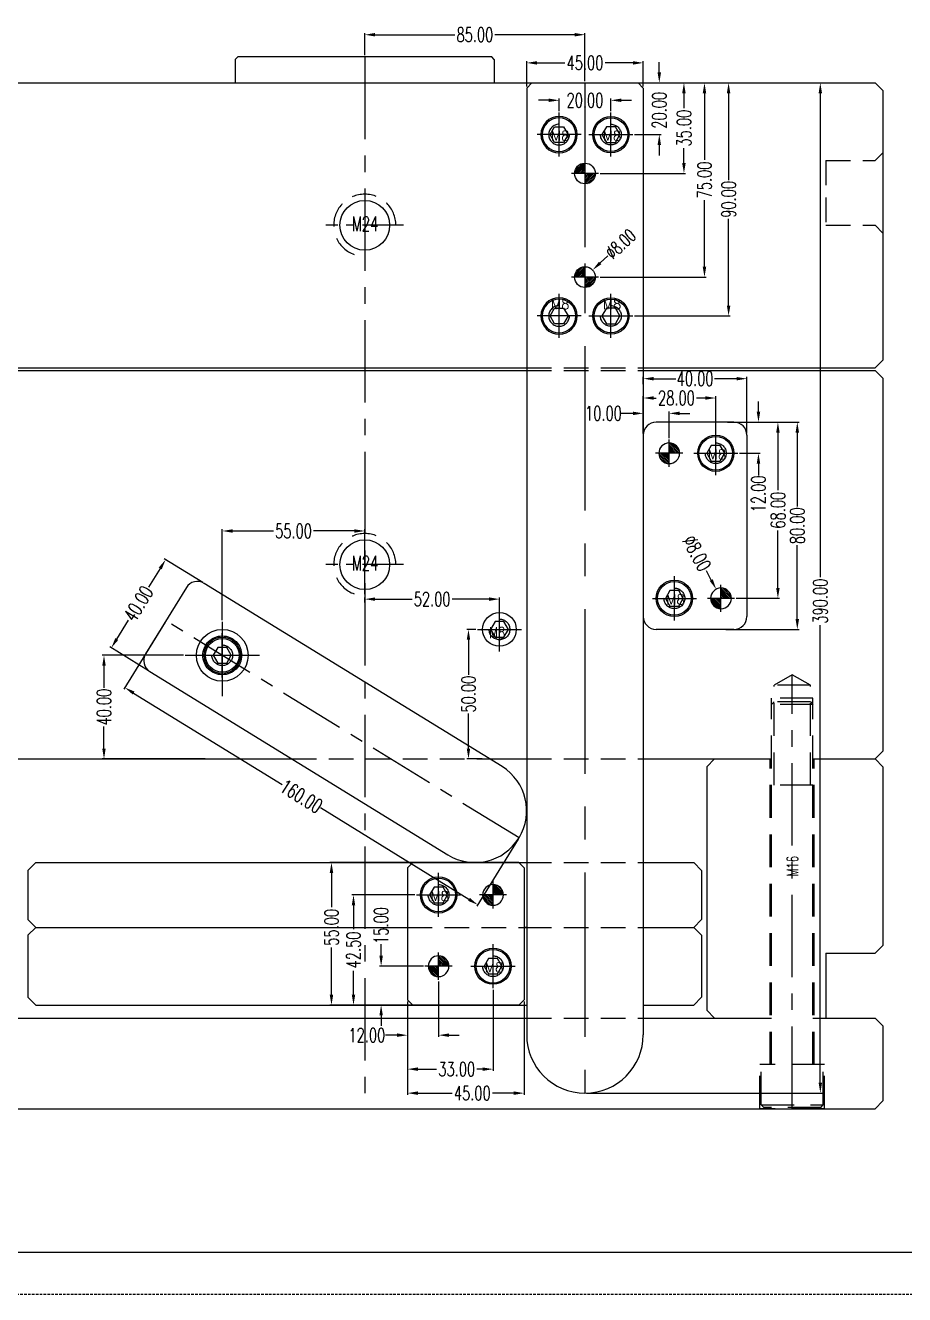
# Model space of a CAD drawing. Header units: inches. Extents: x 179987 to 181505, y -56815 to -55741.
# Drawn here: x 180219.3 to 180558.7, y -56815.3 to -56325.3 of the extents above; entities that cross this region are included whole.
import ezdxf

# ---------------------------------------------------------------- set-up
doc = ezdxf.new("R2010")
doc.units = ezdxf.units.IN
doc.header["$LTSCALE"] = 2
doc.header["$MEASUREMENT"] = 0
doc.header["$PDMODE"] = 3
doc.header["$PDSIZE"] = 0.3125
for name, pattern in [('ACAD_ISO08W100', [36, 24, -3, 6, -3]), ('CENTER', [50.8, 31.75, -6.35, 6.35, -6.35]), ('CENTER1', [0.6, 0.3, -0.1, 0.1, -0.1]), ('DASHED', [0.75, 0.5, -0.25]), ('HIDDEN', [9.525, 6.35, -3.175]), ('HIDDEN2', [4.7625, 3.175, -1.5875])]:
    doc.linetypes.add(name, pattern=pattern)
doc.layers.get('0').update_dxf_attribs({"linetype": 'CONTINUOUS'})
doc.layers.get('Defpoints').update_dxf_attribs({"linetype": 'CONTINUOUS'})
for name, color, linetype in [('A', 7, 'CONTINUOUS'), ('CL', 1, 'ACAD_ISO08W100'), ('PIN', 4, 'CONTINUOUS'), ('SCREW', 52, 'HIDDEN'), ('SLIDE', 6, 'CONTINUOUS'), ('text', 7, 'CONTINUOUS'), ('文字', 1, 'CONTINUOUS')]:
    doc.layers.add(name, color=color, linetype=linetype)
doc.layers.add('dim', color=3, linetype='CONTINUOUS', lineweight=15)
doc.layers.add('WR', color=122, linetype='HIDDEN', lineweight=18)
doc.styles.add('ROMANC', font='romanc', dxfattribs={"width": 0.6, "height": 1})
doc.styles.add('roment', font='txt.shx', dxfattribs={"width": 0.67, "bigfont": 'chineset.shx'})
doc.styles.get("Standard").update_dxf_attribs({"font": 'txt.shx', "width": 0.67})
doc.styles.add('txt', font='txt.shx', dxfattribs={"width": 0.75, "height": 3.2})
doc.dimstyles.new('2.00', dxfattribs={"dimtxt": 5.5, "dimasz": 4, "dimexe": 0.666, "dimexo": 0.626, "dimgap": 1, "dimtad": 0, "dimzin": 0, "dimdsep": 46, "dimtxsty": 'Standard', "dimcen": 0.09, "dimclrd": 3, "dimclre": 3, "dimclrt": 7, "dimazin": 0, "dimtfac": 1, "dimtofl": 0, "dimtmove": 0, "dimatfit": 0, "dimfxl": 0, "dimtolj": 1, "dimtzin": 0, "dimarcsym": 0})
doc.dimstyles.new('ISO-25', dxfattribs={"dimtxt": 5, "dimasz": 4, "dimexe": 1.25, "dimexo": 0.625, "dimtad": 0, "dimzin": 1, "dimdsep": 46, "dimtxsty": 'roment', "dimcen": 0, "dimclrd": 256, "dimclre": 256, "dimclrt": 7, "dimazin": 0, "dimtfac": 1, "dimtofl": 0, "dimtmove": 0, "dimatfit": 3, "dimfxl": 0, "dimarcsym": 0})

# ---------------------------------------------------------------- blocks, each defined once
blk = doc.blocks.new('20160815.145938')
at = {"linetype": 'CENTER', "ltscale": 0.25}
blk.add_line((15, 0), (-15, 0), dxfattribs=at)
at = {"linetype": 'Continuous'}
blk.add_circle((0, 0), 9.6, dxfattribs=at)
at = {"color": 8, "linetype": 'HIDDEN', "ltscale": 0.75}
blk.add_arc((0, 0), 12, 0, 270, dxfattribs=at)
at = {"color": 8, "linetype": 'HIDDEN', "ltscale": 0.75, "insert": (-5.05, -2.21), "char_height": 5.6, "width": 35.5834, "attachment_point": 7}
blk.add_mtext('M24', dxfattribs=at)
blk = doc.blocks.new('20100227.151117')
at = {"layer": 'SCREW', "linetype": 'CENTER1', "ltscale": 35}
for p, q in [((0, -8.5), (0, 8.5)), ((-8.5, 0), (8.5, 0))]:
    blk.add_line(p, q, dxfattribs=at)
at = {"layer": 'SCREW', "linetype": 'HIDDEN2'}
blk.add_lwpolyline([(-1.73, 3), (-3.46, 0), (-1.73, -3), (1.73, -3), (3.46, 0), (1.73, 3)], close=True, dxfattribs=at)
at = {"layer": 'SCREW', "linetype": 'Continuous'}
for radius in [7, 6.5]:
    blk.add_circle((0, 0), radius, dxfattribs=at)
at = {"layer": 'SCREW'}
blk.add_circle((0, 0), 4, dxfattribs=at)
blk = doc.blocks.new('FGA')
at = {"layer": 'PIN', "linetype": 'CENTER'}
for p, q in [((19368.28, -4827.56), (19368.28, -4817.12)), ((19363.06, -4822.34), (19373.5, -4822.34))]:
    blk.add_line(p, q, dxfattribs=at)
at = {"layer": 'PIN'}
for p, q in [((19364.31, -4822.37), (19368.28, -4818.4)), ((19364.38, -4821.64), (19367.58, -4818.43)), ((19364.68, -4820.67), (19366.62, -4818.74)), ((19365, -4822.34), (19368.28, -4819.06)), ((19365.67, -4822.34), (19368.28, -4819.72)), ((19366.33, -4822.34), (19368.28, -4820.39)), ((19366.99, -4822.34), (19368.28, -4821.05)), ((19367.65, -4822.34), (19368.28, -4821.71)), ((19368.28, -4823.7), (19369.64, -4822.34)), ((19368.28, -4822.38), (19368.32, -4822.34)), ((19368.28, -4823.04), (19368.98, -4822.34)), ((19368.28, -4824.36), (19370.31, -4822.34)), ((19368.28, -4825.69), (19371.63, -4822.34)), ((19368.28, -4825.03), (19370.97, -4822.34)), ((19368.33, -4826.31), (19372.25, -4822.38)), ((19369.07, -4826.23), (19372.17, -4823.13)), ((19370.08, -4825.88), (19371.82, -4824.14))]:
    blk.add_line(p, q, dxfattribs=at)
blk.add_circle((19368.28, -4822.34), 3.97, dxfattribs=at)
blk = doc.blocks.new('*D40335')
at = {"layer": 'Defpoints', "color": 0}
for p in [(180425.29, -56354.26), (180425.29, -56359.01), (180445.29, -56359.01)]:
    blk.add_point(p, dxfattribs=at)
at = {"layer": 'dim', "color": 3, "linetype": 'Continuous', "lineweight": -2, "ltscale": 0.3}
for p, q in [((180425.29, -56358.39), (180425.29, -56353.59)), ((180445.29, -56358.39), (180445.29, -56353.59)), ((180421.29, -56354.26), (180417.29, -56354.26)), ((180449.29, -56354.26), (180453.29, -56354.26))]:
    blk.add_line(p, q, dxfattribs=at)
at = {"layer": 'dim', "color": 3, "linetype": 'ByBlock'}
for points in [[(180421.29, -56354.92), (180421.29, -56353.59), (180425.29, -56354.26)], [(180449.29, -56353.59), (180449.29, -56354.92), (180445.29, -56354.26)]]:
    blk.add_solid(points, dxfattribs=at)
at = {"layer": 'dim', "color": 7, "linetype": 'ByBlock', "insert": (180435.29, -56354.26), "char_height": 5.5, "attachment_point": 5}
blk.add_mtext('\\A1;20.00', dxfattribs=at)
blk = doc.blocks.new('*D40336')
at = {"layer": 'Defpoints', "color": 0}
for p in [(180485.79, -56469.18), (180457.79, -56483.51), (180485.79, -56488.01)]:
    blk.add_point(p, dxfattribs=at)
at = {"layer": 'dim', "color": 3, "linetype": 'Continuous', "lineweight": -2, "ltscale": 0.3}
for p, q in [((180457.79, -56482.89), (180457.79, -56468.51)), ((180461.79, -56469.18), (180462.83, -56469.18)), ((180481.79, -56469.18), (180478.34, -56469.18)), ((180485.79, -56487.38), (180485.79, -56468.51))]:
    blk.add_line(p, q, dxfattribs=at)
at = {"layer": 'dim', "color": 3, "linetype": 'ByBlock'}
for points in [[(180461.79, -56468.51), (180461.79, -56469.84), (180457.79, -56469.18)], [(180481.79, -56469.84), (180481.79, -56468.51), (180485.79, -56469.18)]]:
    blk.add_solid(points, dxfattribs=at)
at = {"layer": 'dim', "color": 7, "linetype": 'ByBlock', "insert": (180470.59, -56469.18), "char_height": 5.5, "attachment_point": 5}
blk.add_mtext('\\A1;28.00', dxfattribs=at)
blk = doc.blocks.new('*D40337')
at = {"layer": 'Defpoints', "color": 0}
for p in [(180467.79, -56475.11), (180457.79, -56483.51), (180467.79, -56485.25)]:
    blk.add_point(p, dxfattribs=at)
at = {"layer": 'dim', "color": 3, "linetype": 'Continuous', "lineweight": -2, "ltscale": 0.3}
for p, q in [((180453.79, -56475.11), (180449.26, -56475.11)), ((180457.79, -56482.89), (180457.79, -56474.45)), ((180467.79, -56484.63), (180467.79, -56474.45)), ((180471.79, -56475.11), (180475.79, -56475.11))]:
    blk.add_line(p, q, dxfattribs=at)
at = {"layer": 'dim', "color": 3, "linetype": 'ByBlock'}
for points in [[(180453.79, -56475.78), (180453.79, -56474.45), (180457.79, -56475.11)], [(180471.79, -56474.45), (180471.79, -56475.78), (180467.79, -56475.11)]]:
    blk.add_solid(points, dxfattribs=at)
at = {"layer": 'dim', "color": 7, "linetype": 'ByBlock', "insert": (180442.42, -56475.11), "char_height": 5.5, "attachment_point": 5}
blk.add_mtext('\\A1;10.00', dxfattribs=at)
blk = doc.blocks.new('*D40338')
at = {"layer": 'Defpoints', "color": 0}
for p in [(180489.72, -56478.51), (180502.25, -56478.51), (180494.29, -56490.51)]:
    blk.add_point(p, dxfattribs=at)
at = {"layer": 'dim', "color": 3, "linetype": 'Continuous', "lineweight": -2, "ltscale": 0.3}
for p, q in [((180502.25, -56474.51), (180502.25, -56470.51)), ((180490.34, -56478.51), (180502.92, -56478.51)), ((180494.92, -56490.51), (180502.92, -56490.51)), ((180502.25, -56494.51), (180502.25, -56499.07))]:
    blk.add_line(p, q, dxfattribs=at)
at = {"layer": 'dim', "color": 3, "linetype": 'ByBlock'}
for points in [[(180501.58, -56474.51), (180502.92, -56474.51), (180502.25, -56478.51)], [(180502.92, -56494.51), (180501.58, -56494.51), (180502.25, -56490.51)]]:
    blk.add_solid(points, dxfattribs=at)
at = {"layer": 'dim', "color": 7, "linetype": 'ByBlock', "insert": (180502.25, -56506.21), "char_height": 5.5, "attachment_point": 5, "rotation": 90}
blk.add_mtext('\\A1;12.00', dxfattribs=at)
blk = doc.blocks.new('*D40339')
at = {"layer": 'Defpoints', "color": 0}
for p in [(180497.79, -56461.72), (180457.79, -56464.5), (180497.79, -56483.51)]:
    blk.add_point(p, dxfattribs=at)
at = {"layer": 'dim', "color": 3, "linetype": 'Continuous', "lineweight": -2, "ltscale": 0.3}
for p, q in [((180457.79, -56463.87), (180457.79, -56461.06)), ((180461.79, -56461.72), (180470.34, -56461.72)), ((180493.79, -56461.72), (180485.24, -56461.72)), ((180497.79, -56482.89), (180497.79, -56461.06))]:
    blk.add_line(p, q, dxfattribs=at)
at = {"layer": 'dim', "color": 3, "linetype": 'ByBlock'}
for points in [[(180461.79, -56461.06), (180461.79, -56462.39), (180457.79, -56461.72)], [(180493.79, -56462.39), (180493.79, -56461.06), (180497.79, -56461.72)]]:
    blk.add_solid(points, dxfattribs=at)
at = {"layer": 'dim', "color": 7, "linetype": 'ByBlock', "insert": (180477.79, -56461.72), "char_height": 5.5, "attachment_point": 5}
blk.add_mtext('\\A1;40.00', dxfattribs=at)
blk = doc.blocks.new('*D40340')
at = {"layer": 'Defpoints', "color": 0}
for p in [(180412.79, -56339.81), (180412.79, -56349.51), (180457.79, -56349.51)]:
    blk.add_point(p, dxfattribs=at)
at = {"layer": 'dim', "color": 3, "linetype": 'Continuous', "lineweight": -2, "ltscale": 0.3}
for p, q in [((180412.79, -56348.89), (180412.79, -56339.15)), ((180457.79, -56348.89), (180457.79, -56339.15)), ((180416.79, -56339.81), (180427.53, -56339.81)), ((180453.79, -56339.81), (180443.05, -56339.81))]:
    blk.add_line(p, q, dxfattribs=at)
at = {"layer": 'dim', "color": 3, "linetype": 'ByBlock'}
for points in [[(180416.79, -56339.15), (180416.79, -56340.48), (180412.79, -56339.81)], [(180453.79, -56340.48), (180453.79, -56339.15), (180457.79, -56339.81)]]:
    blk.add_solid(points, dxfattribs=at)
at = {"layer": 'dim', "color": 7, "linetype": 'ByBlock', "insert": (180435.29, -56339.81), "char_height": 5.5, "attachment_point": 5}
blk.add_mtext('\\A1;45.00', dxfattribs=at)
blk = doc.blocks.new('*D40341')
at = {"layer": 'Defpoints', "color": 0}
for p in [(180378.79, -56693.77), (180366.79, -56701.51), (180378.79, -56715.14)]:
    blk.add_point(p, dxfattribs=at)
at = {"layer": 'dim', "color": 3, "linetype": 'Continuous', "lineweight": -2, "ltscale": 0.3}
for p, q in [((180378.79, -56694.4), (180378.79, -56715.8)), ((180366.79, -56702.14), (180366.79, -56715.8)), ((180362.79, -56715.14), (180358.23, -56715.14)), ((180382.79, -56715.14), (180386.79, -56715.14))]:
    blk.add_line(p, q, dxfattribs=at)
at = {"layer": 'dim', "color": 3, "linetype": 'ByBlock'}
for points in [[(180362.79, -56715.8), (180362.79, -56714.47), (180366.79, -56715.14)], [(180382.79, -56714.47), (180382.79, -56715.8), (180378.79, -56715.14)]]:
    blk.add_solid(points, dxfattribs=at)
at = {"layer": 'dim', "color": 7, "linetype": 'ByBlock', "insert": (180351.09, -56715.14), "char_height": 5.5, "attachment_point": 5}
blk.add_mtext('\\A1;12.00', dxfattribs=at)
blk = doc.blocks.new('*D40342')
at = {"layer": 'Defpoints', "color": 0}
for p in [(180366.79, -56701.51), (180399.79, -56697.01), (180399.79, -56728.25)]:
    blk.add_point(p, dxfattribs=at)
at = {"layer": 'dim', "color": 3, "linetype": 'Continuous', "lineweight": -2, "ltscale": 0.3}
for p, q in [((180399.79, -56697.64), (180399.79, -56728.92)), ((180366.79, -56702.14), (180366.79, -56728.92)), ((180370.79, -56728.25), (180378.03, -56728.25)), ((180395.79, -56728.25), (180393.55, -56728.25))]:
    blk.add_line(p, q, dxfattribs=at)
at = {"layer": 'dim', "color": 3, "linetype": 'ByBlock'}
for points in [[(180370.79, -56727.59), (180370.79, -56728.92), (180366.79, -56728.25)], [(180395.79, -56728.92), (180395.79, -56727.59), (180399.79, -56728.25)]]:
    blk.add_solid(points, dxfattribs=at)
at = {"layer": 'dim', "color": 7, "linetype": 'ByBlock', "insert": (180385.79, -56728.25), "char_height": 5.5, "attachment_point": 5}
blk.add_mtext('\\A1;33.00', dxfattribs=at)
blk = doc.blocks.new('*D40343')
at = {"layer": 'Defpoints', "color": 0}
for p in [(180366.79, -56701.51), (180411.79, -56701.51), (180411.79, -56737.51)]:
    blk.add_point(p, dxfattribs=at)
at = {"layer": 'dim', "color": 3, "linetype": 'Continuous', "lineweight": -2, "ltscale": 0.3}
for p, q in [((180366.79, -56702.14), (180366.79, -56738.18)), ((180411.79, -56702.14), (180411.79, -56738.18)), ((180370.79, -56737.51), (180384.03, -56737.51)), ((180407.79, -56737.51), (180399.55, -56737.51))]:
    blk.add_line(p, q, dxfattribs=at)
at = {"layer": 'dim', "color": 3, "linetype": 'ByBlock'}
for points in [[(180370.79, -56736.85), (180370.79, -56738.18), (180366.79, -56737.51)], [(180407.79, -56738.18), (180407.79, -56736.85), (180411.79, -56737.51)]]:
    blk.add_solid(points, dxfattribs=at)
at = {"layer": 'dim', "color": 7, "linetype": 'ByBlock', "insert": (180391.79, -56737.51), "char_height": 5.5, "attachment_point": 5}
blk.add_mtext('\\A1;45.00', dxfattribs=at)
blk = doc.blocks.new('*D40344')
at = {"layer": 'Defpoints', "color": 0}
for p in [(180356.6, -56688.51), (180373.53, -56688.51), (180358.77, -56703.51)]:
    blk.add_point(p, dxfattribs=at)
at = {"layer": 'dim', "color": 3, "linetype": 'Continuous', "lineweight": -2, "ltscale": 0.3}
for p, q in [((180356.6, -56684.51), (180356.6, -56679.95)), ((180372.9, -56688.51), (180355.94, -56688.51)), ((180358.14, -56703.51), (180355.94, -56703.51)), ((180356.6, -56707.51), (180356.6, -56711.51))]:
    blk.add_line(p, q, dxfattribs=at)
at = {"layer": 'dim', "color": 3, "linetype": 'ByBlock'}
for points in [[(180355.94, -56684.51), (180357.27, -56684.51), (180356.6, -56688.51)], [(180357.27, -56707.51), (180355.94, -56707.51), (180356.6, -56703.51)]]:
    blk.add_solid(points, dxfattribs=at)
at = {"layer": 'dim', "color": 7, "linetype": 'ByBlock', "insert": (180356.6, -56672.81), "char_height": 5.5, "attachment_point": 5, "rotation": 90}
blk.add_mtext('\\A1;15.00', dxfattribs=at)
blk = doc.blocks.new('*D40345')
at = {"layer": 'Defpoints', "color": 0}
for p in [(180454.6, -56347.51), (180526.13, -56347.51), (180435.29, -56737.51)]:
    blk.add_point(p, dxfattribs=at)
at = {"layer": 'dim', "color": 3, "linetype": 'Continuous', "lineweight": -2, "ltscale": 0.3}
for p, q in [((180455.22, -56347.51), (180526.8, -56347.51)), ((180526.13, -56351.51), (180526.13, -56538.33)), ((180526.13, -56733.51), (180526.13, -56556.91)), ((180435.92, -56737.51), (180526.8, -56737.51))]:
    blk.add_line(p, q, dxfattribs=at)
at = {"layer": 'dim', "color": 3, "linetype": 'ByBlock'}
for points in [[(180526.8, -56351.51), (180525.47, -56351.51), (180526.13, -56347.51)], [(180525.47, -56733.51), (180526.8, -56733.51), (180526.13, -56737.51)]]:
    blk.add_solid(points, dxfattribs=at)
at = {"layer": 'dim', "color": 7, "linetype": 'ByBlock', "insert": (180526.13, -56547.62), "char_height": 5.5, "attachment_point": 5, "rotation": 90}
blk.add_mtext('\\A1;390.00', dxfattribs=at)
blk = doc.blocks.new('*D40346')
at = {"layer": 'Defpoints', "color": 0}
for p in [(180337.44, -56648.51), (180369.46, -56648.51), (180365.97, -56703.51)]:
    blk.add_point(p, dxfattribs=at)
at = {"layer": 'dim', "color": 3, "linetype": 'Continuous', "lineweight": -2, "ltscale": 0.3}
for p, q in [((180368.84, -56648.51), (180336.77, -56648.51)), ((180337.44, -56652.51), (180337.44, -56665.76)), ((180337.44, -56699.51), (180337.44, -56681.27)), ((180365.35, -56703.51), (180336.77, -56703.51))]:
    blk.add_line(p, q, dxfattribs=at)
at = {"layer": 'dim', "color": 3, "linetype": 'ByBlock'}
for points in [[(180338.1, -56652.51), (180336.77, -56652.51), (180337.44, -56648.51)], [(180336.77, -56699.51), (180338.1, -56699.51), (180337.44, -56703.51)]]:
    blk.add_solid(points, dxfattribs=at)
at = {"layer": 'dim', "color": 7, "linetype": 'ByBlock', "insert": (180337.44, -56673.51), "char_height": 5.5, "attachment_point": 5, "rotation": 90}
blk.add_mtext('\\A1;55.00', dxfattribs=at)
blk = doc.blocks.new('*D40347')
at = {"layer": 'Defpoints', "color": 0}
for p in [(180438.22, -56419.79), (180432.36, -56425.24)]:
    blk.add_point(p, dxfattribs=at)
at = {"layer": 'dim', "lineweight": -2}
blk.add_line((180441.15, -56417.06), (180444.08, -56414.34), dxfattribs=at)
at = {"layer": 'dim', "linetype": 'ByBlock'}
blk.add_solid([(180440.69, -56416.58), (180441.6, -56417.55), (180438.22, -56419.79)], dxfattribs=at)
at = {"layer": 'dim', "color": 7, "linetype": 'ByBlock', "insert": (180449.03, -56409.73), "char_height": 5, "attachment_point": 5, "rotation": 42.9291, "style": 'roment'}
blk.add_mtext('%%c8.00', dxfattribs=at)
blk = doc.blocks.new('*D40348')
at = {"layer": 'Defpoints', "color": 0}
for p in [(180485.91, -56542.98), (180489.67, -56550.04)]:
    blk.add_point(p, dxfattribs=at)
at = {"layer": 'dim', "color": 3, "linetype": 'Continuous', "lineweight": -2, "ltscale": 0.3}
for p, q in [((180484.03, -56539.45), (180482.15, -56535.92)), ((180487.7, -56546.51), (180487.88, -56546.51)), ((180487.79, -56546.6), (180487.79, -56546.42))]:
    blk.add_line(p, q, dxfattribs=at)
at = {"layer": 'dim', "color": 3, "linetype": 'ByBlock'}
blk.add_solid([(180483.44, -56539.77), (180484.62, -56539.14), (180485.91, -56542.98)], dxfattribs=at)
at = {"layer": 'dim', "color": 7, "linetype": 'ByBlock', "insert": (180478.5, -56529.08), "char_height": 5.5, "attachment_point": 5, "rotation": 298.0455}
blk.add_mtext('\\A1;%%c8.00', dxfattribs=at)
blk = doc.blocks.new('*D40349')
at = {"layer": 'Defpoints', "color": 0}
for p in [(180350.29, -56328.95), (180350.29, -56337.51), (180435.29, -56347.51)]:
    blk.add_point(p, dxfattribs=at)
at = {"layer": 'dim', "color": 3, "linetype": 'Continuous', "lineweight": -2, "ltscale": 0.3}
for p, q in [((180350.29, -56336.89), (180350.29, -56328.28)), ((180354.29, -56328.95), (180385.03, -56328.95)), ((180431.29, -56328.95), (180400.55, -56328.95)), ((180435.29, -56346.89), (180435.29, -56328.28))]:
    blk.add_line(p, q, dxfattribs=at)
at = {"layer": 'dim', "color": 3, "linetype": 'ByBlock'}
for points in [[(180354.29, -56328.28), (180354.29, -56329.62), (180350.29, -56328.95)], [(180431.29, -56329.62), (180431.29, -56328.28), (180435.29, -56328.95)]]:
    blk.add_solid(points, dxfattribs=at)
at = {"layer": 'dim', "color": 7, "linetype": 'ByBlock', "insert": (180392.79, -56328.95), "char_height": 5.5, "attachment_point": 5}
blk.add_mtext('\\A1;85.00', dxfattribs=at)
blk = doc.blocks.new('*D40350')
at = {"layer": 'Defpoints', "color": 0}
for p in [(180345.93, -56661.01), (180370.29, -56661.01), (180368.79, -56703.51)]:
    blk.add_point(p, dxfattribs=at)
at = {"layer": 'dim', "color": 3, "linetype": 'Continuous', "lineweight": -2, "ltscale": 0.3}
for p, q in [((180369.66, -56661.01), (180345.27, -56661.01)), ((180345.93, -56665.01), (180345.93, -56674.2)), ((180345.93, -56699.51), (180345.93, -56690.33)), ((180368.16, -56703.51), (180345.27, -56703.51))]:
    blk.add_line(p, q, dxfattribs=at)
at = {"layer": 'dim', "color": 3, "linetype": 'ByBlock'}
for points in [[(180346.6, -56665.01), (180345.27, -56665.01), (180345.93, -56661.01)], [(180345.27, -56699.51), (180346.6, -56699.51), (180345.93, -56703.51)]]:
    blk.add_solid(points, dxfattribs=at)
at = {"layer": 'dim', "color": 7, "linetype": 'ByBlock', "insert": (180345.93, -56682.26), "char_height": 5.5, "attachment_point": 5, "rotation": 90}
blk.add_mtext('\\A1;42.50', dxfattribs=at)
blk = doc.blocks.new('*D40351')
at = {"layer": 'Defpoints', "color": 0}
for p in [(180492.79, -56478.51), (180493.05, -56546.51), (180509.76, -56546.51)]:
    blk.add_point(p, dxfattribs=at)
at = {"layer": 'dim', "color": 3, "linetype": 'Continuous', "lineweight": -2, "ltscale": 0.3}
for p, q in [((180493.42, -56478.51), (180510.42, -56478.51)), ((180509.76, -56482.51), (180509.76, -56504.76)), ((180509.76, -56542.51), (180509.76, -56520.27)), ((180493.68, -56546.51), (180510.42, -56546.51))]:
    blk.add_line(p, q, dxfattribs=at)
at = {"layer": 'dim', "color": 3, "linetype": 'ByBlock'}
for points in [[(180510.42, -56482.51), (180509.09, -56482.51), (180509.76, -56478.51)], [(180509.09, -56542.51), (180510.42, -56542.51), (180509.76, -56546.51)]]:
    blk.add_solid(points, dxfattribs=at)
at = {"layer": 'dim', "color": 7, "linetype": 'ByBlock', "insert": (180509.76, -56512.51), "char_height": 5.5, "attachment_point": 5, "rotation": 90}
blk.add_mtext('\\A1;68.00', dxfattribs=at)
blk = doc.blocks.new('*D40352')
at = {"layer": 'Defpoints', "color": 0}
for p in [(180492.79, -56478.51), (180488.98, -56558.51), (180517.24, -56558.51)]:
    blk.add_point(p, dxfattribs=at)
at = {"layer": 'dim', "color": 3, "linetype": 'Continuous', "lineweight": -2, "ltscale": 0.3}
for p, q in [((180493.42, -56478.51), (180517.91, -56478.51)), ((180517.24, -56482.51), (180517.24, -56511.06)), ((180517.24, -56554.51), (180517.24, -56525.96)), ((180489.6, -56558.51), (180517.91, -56558.51))]:
    blk.add_line(p, q, dxfattribs=at)
at = {"layer": 'dim', "color": 3, "linetype": 'ByBlock'}
for points in [[(180517.91, -56482.51), (180516.57, -56482.51), (180517.24, -56478.51)], [(180516.57, -56554.51), (180517.91, -56554.51), (180517.24, -56558.51)]]:
    blk.add_solid(points, dxfattribs=at)
at = {"layer": 'dim', "color": 7, "linetype": 'ByBlock', "insert": (180517.24, -56518.51), "char_height": 5.5, "attachment_point": 5, "rotation": 90}
blk.add_mtext('\\A1;80.00', dxfattribs=at)
blk = doc.blocks.new('*D40353')
at = {"layer": 'Defpoints', "color": 0}
for p in [(180462.18, -56347.51), (180463.98, -56347.51), (180453.79, -56367.51)]:
    blk.add_point(p, dxfattribs=at)
at = {"layer": 'dim', "color": 3, "linetype": 'Continuous', "lineweight": -2, "ltscale": 0.3}
for p, q in [((180463.98, -56343.51), (180463.98, -56339.51)), ((180462.81, -56347.51), (180464.64, -56347.51)), ((180454.42, -56367.51), (180464.64, -56367.51)), ((180463.98, -56371.51), (180463.98, -56375.51))]:
    blk.add_line(p, q, dxfattribs=at)
at = {"layer": 'dim', "color": 3, "linetype": 'ByBlock'}
for points in [[(180463.31, -56343.51), (180464.64, -56343.51), (180463.98, -56347.51)], [(180464.64, -56371.51), (180463.31, -56371.51), (180463.98, -56367.51)]]:
    blk.add_solid(points, dxfattribs=at)
at = {"layer": 'dim', "color": 7, "linetype": 'ByBlock', "insert": (180463.98, -56358.12), "char_height": 5.5, "attachment_point": 5, "rotation": 90}
blk.add_mtext('\\A1;20.00', dxfattribs=at)
blk = doc.blocks.new('*D40354')
at = {"layer": 'Defpoints', "color": 0}
for p in [(180464.64, -56347.51), (180473.49, -56347.51), (180440.55, -56382.51)]:
    blk.add_point(p, dxfattribs=at)
at = {"layer": 'dim', "color": 3, "linetype": 'Continuous', "lineweight": -2, "ltscale": 0.3}
for p, q in [((180465.27, -56347.51), (180474.15, -56347.51)), ((180473.49, -56351.51), (180473.49, -56357.26)), ((180473.49, -56378.51), (180473.49, -56372.77)), ((180441.18, -56382.51), (180474.15, -56382.51))]:
    blk.add_line(p, q, dxfattribs=at)
at = {"layer": 'dim', "color": 3, "linetype": 'ByBlock'}
for points in [[(180474.15, -56351.51), (180472.82, -56351.51), (180473.49, -56347.51)], [(180472.82, -56378.51), (180474.15, -56378.51), (180473.49, -56382.51)]]:
    blk.add_solid(points, dxfattribs=at)
at = {"layer": 'dim', "color": 7, "linetype": 'ByBlock', "insert": (180473.49, -56365.01), "char_height": 5.5, "attachment_point": 5, "rotation": 90}
blk.add_mtext('\\A1;35.00', dxfattribs=at)
blk = doc.blocks.new('*D40355')
at = {"layer": 'Defpoints', "color": 0}
for p in [(180474.15, -56347.51), (180481.41, -56347.51), (180440.55, -56422.51)]:
    blk.add_point(p, dxfattribs=at)
at = {"layer": 'dim', "color": 3, "linetype": 'Continuous', "lineweight": -2, "ltscale": 0.3}
for p, q in [((180474.78, -56347.51), (180482.07, -56347.51)), ((180481.41, -56351.51), (180481.41, -56377.26)), ((180481.41, -56418.51), (180481.41, -56392.77)), ((180441.18, -56422.51), (180482.07, -56422.51))]:
    blk.add_line(p, q, dxfattribs=at)
at = {"layer": 'dim', "color": 3, "linetype": 'ByBlock'}
for points in [[(180482.08, -56351.51), (180480.74, -56351.51), (180481.41, -56347.51)], [(180480.74, -56418.51), (180482.08, -56418.51), (180481.41, -56422.51)]]:
    blk.add_solid(points, dxfattribs=at)
at = {"layer": 'dim', "color": 7, "linetype": 'ByBlock', "insert": (180481.41, -56385.01), "char_height": 5.5, "attachment_point": 5, "rotation": 90}
blk.add_mtext('\\A1;75.00', dxfattribs=at)
blk = doc.blocks.new('*D40356')
at = {"layer": 'Defpoints', "color": 0}
for p in [(180469.71, -56347.51), (180453.79, -56437.51), (180490.72, -56437.51)]:
    blk.add_point(p, dxfattribs=at)
at = {"layer": 'dim', "color": 3, "linetype": 'Continuous', "lineweight": -2, "ltscale": 0.3}
for p, q in [((180470.34, -56347.51), (180491.39, -56347.51)), ((180490.72, -56351.51), (180490.72, -56385.06)), ((180490.72, -56433.51), (180490.72, -56399.96)), ((180454.42, -56437.51), (180491.39, -56437.51))]:
    blk.add_line(p, q, dxfattribs=at)
at = {"layer": 'dim', "color": 3, "linetype": 'ByBlock'}
for points in [[(180491.39, -56351.51), (180490.05, -56351.51), (180490.72, -56347.51)], [(180490.05, -56433.51), (180491.39, -56433.51), (180490.72, -56437.51)]]:
    blk.add_solid(points, dxfattribs=at)
at = {"layer": 'dim', "color": 7, "linetype": 'ByBlock', "insert": (180490.72, -56392.51), "char_height": 5.5, "attachment_point": 5, "rotation": 90}
blk.add_mtext('\\A1;90.00', dxfattribs=at)
blk = doc.blocks.new('20100227.151919')
at = {"layer": 'SCREW', "linetype": 'CENTER1', "ltscale": 35}
for p, q in [((0, -8.5), (0, 8.5)), ((-8.5, 0), (8.5, 0))]:
    blk.add_line(p, q, dxfattribs=at)
at = {"layer": 'SCREW', "linetype": 'HIDDEN2'}
blk.add_lwpolyline([(-1.73, 3), (-3.46, 0), (-1.73, -3), (1.73, -3), (3.46, 0), (1.73, 3)], close=True, dxfattribs=at)
at = {"layer": 'SCREW', "linetype": 'Continuous'}
blk.add_circle((0, 0), 6.5, dxfattribs=at)
at = {"layer": 'SCREW'}
blk.add_circle((0, 0), 4, dxfattribs=at)
blk = doc.blocks.new('*D40357')
at = {"layer": 'Defpoints', "color": 0}
for p in [(180390.32, -56558.51), (180393.79, -56558.51), (180396.19, -56608.51)]:
    blk.add_point(p, dxfattribs=at)
at = {"layer": 'dim', "color": 3, "linetype": 'ByBlock', "lineweight": -2}
for p, q in [((180393.16, -56558.51), (180389.65, -56558.51)), ((180390.32, -56562.51), (180390.32, -56576.06)), ((180390.32, -56604.51), (180390.32, -56590.96)), ((180395.56, -56608.51), (180389.65, -56608.51))]:
    blk.add_line(p, q, dxfattribs=at)
at = {"layer": 'dim', "color": 3, "linetype": 'ByBlock'}
for points in [[(180390.98, -56562.51), (180389.65, -56562.51), (180390.32, -56558.51)], [(180389.65, -56604.51), (180390.98, -56604.51), (180390.32, -56608.51)]]:
    blk.add_solid(points, dxfattribs=at)
at = {"layer": 'dim', "color": 7, "linetype": 'ByBlock', "insert": (180390.32, -56583.51), "char_height": 5.5, "attachment_point": 5, "rotation": 90}
blk.add_mtext('\\A1;50.00', dxfattribs=at)
blk = doc.blocks.new('*D40358')
at = {"layer": 'Defpoints', "color": 0}
for p in [(180350.29, -56546.83), (180350.29, -56548.71), (180402.29, -56555.77)]:
    blk.add_point(p, dxfattribs=at)
at = {"layer": 'dim', "color": 3, "linetype": 'ByBlock', "lineweight": -2}
for p, q in [((180350.29, -56548.08), (180350.29, -56546.16)), ((180354.29, -56546.83), (180368.53, -56546.83)), ((180398.29, -56546.83), (180384.05, -56546.83)), ((180402.29, -56555.14), (180402.29, -56546.16))]:
    blk.add_line(p, q, dxfattribs=at)
at = {"layer": 'dim', "color": 3, "linetype": 'ByBlock'}
for points in [[(180354.29, -56546.16), (180354.29, -56547.49), (180350.29, -56546.83)], [(180398.29, -56547.49), (180398.29, -56546.16), (180402.29, -56546.83)]]:
    blk.add_solid(points, dxfattribs=at)
at = {"layer": 'dim', "color": 7, "linetype": 'ByBlock', "insert": (180376.29, -56546.83), "char_height": 5.5, "attachment_point": 5}
blk.add_mtext('\\A1;52.00', dxfattribs=at)
blk = doc.blocks.new('*D40366')
at = {"layer": 'Defpoints', "color": 0}
for p in [(180249.63, -56568.51), (180280.97, -56568.51), (180289.26, -56608.51)]:
    blk.add_point(p, dxfattribs=at)
at = {"layer": 'dim', "color": 3, "linetype": 'ByBlock', "lineweight": -2}
for p, q in [((180280.34, -56568.51), (180248.96, -56568.51)), ((180249.63, -56572.51), (180249.63, -56581.06)), ((180249.63, -56604.51), (180249.63, -56595.96)), ((180288.64, -56608.51), (180248.96, -56608.51))]:
    blk.add_line(p, q, dxfattribs=at)
at = {"layer": 'dim', "color": 3, "linetype": 'ByBlock'}
for points in [[(180250.29, -56572.51), (180248.96, -56572.51), (180249.63, -56568.51)], [(180248.96, -56604.51), (180250.29, -56604.51), (180249.63, -56608.51)]]:
    blk.add_solid(points, dxfattribs=at)
at = {"layer": 'dim', "color": 7, "linetype": 'ByBlock', "insert": (180249.63, -56588.51), "char_height": 5.5, "attachment_point": 5, "rotation": 90}
blk.add_mtext('\\A1;40.00', dxfattribs=at)
blk = doc.blocks.new('*D40367')
at = {"layer": 'Defpoints', "color": 0}
for p in [(180350.29, -56520.51), (180350.29, -56545.51), (180295.29, -56555.61)]:
    blk.add_point(p, dxfattribs=at)
at = {"layer": 'dim', "color": 3, "linetype": 'ByBlock', "lineweight": -2}
for p, q in [((180295.29, -56554.99), (180295.29, -56519.85)), ((180299.29, -56520.51), (180315.03, -56520.51)), ((180346.29, -56520.51), (180330.55, -56520.51)), ((180350.29, -56544.89), (180350.29, -56519.85))]:
    blk.add_line(p, q, dxfattribs=at)
at = {"layer": 'dim', "color": 3, "linetype": 'ByBlock'}
for points in [[(180299.29, -56519.85), (180299.29, -56521.18), (180295.29, -56520.51)], [(180346.29, -56521.18), (180346.29, -56519.85), (180350.29, -56520.51)]]:
    blk.add_solid(points, dxfattribs=at)
at = {"layer": 'dim', "color": 7, "linetype": 'ByBlock', "insert": (180322.79, -56520.51), "char_height": 5.5, "attachment_point": 5}
blk.add_mtext('\\A1;55.00', dxfattribs=at)
blk = doc.blocks.new('*D40368')
at = {"layer": 'Defpoints', "color": 0}
for p in [(180273.42, -56531.57), (180288.3, -56540.73), (180267.33, -56574.79)]:
    blk.add_point(p, dxfattribs=at)
at = {"layer": 'dim', "color": 3, "linetype": 'ByBlock', "lineweight": -2}
for p, q in [((180271.33, -56534.98), (180266.85, -56542.26)), ((180287.76, -56540.4), (180272.86, -56531.23)), ((180254.56, -56562.23), (180259.04, -56554.95)), ((180266.8, -56574.47), (180251.89, -56565.29))]:
    blk.add_line(p, q, dxfattribs=at)
at = {"layer": 'dim', "color": 3, "linetype": 'ByBlock'}
for points in [[(180271.9, -56535.33), (180270.76, -56534.63), (180273.42, -56531.57)], [(180253.99, -56561.88), (180255.12, -56562.58), (180252.46, -56565.64)]]:
    blk.add_solid(points, dxfattribs=at)
at = {"layer": 'dim', "color": 7, "linetype": 'ByBlock', "insert": (180262.94, -56548.61), "char_height": 5.5, "attachment_point": 5, "rotation": 58.3925}
blk.add_mtext('\\A1;40.00', dxfattribs=at)
blk = doc.blocks.new('*D40406')
at = {"layer": 'Defpoints', "color": 0}
for p in [(180273.56, -56555.14), (180257.67, -56580.96), (180409.82, -56639)]:
    blk.add_point(p, dxfattribs=at)
at = {"layer": 'dim', "color": 3, "linetype": 'ByBlock', "lineweight": -2}
for p, q in [((180273.23, -56555.67), (180257.32, -56581.53)), ((180261.07, -56583.06), (180318.41, -56618.34)), ((180390.52, -56662.72), (180333.19, -56627.44)), ((180409.49, -56639.53), (180393.58, -56665.39))]:
    blk.add_line(p, q, dxfattribs=at)
at = {"layer": 'dim', "color": 3, "linetype": 'ByBlock'}
for points in [[(180261.42, -56582.49), (180260.72, -56583.63), (180257.67, -56580.96)], [(180390.17, -56663.29), (180390.87, -56662.15), (180393.93, -56664.82)]]:
    blk.add_solid(points, dxfattribs=at)
at = {"layer": 'dim', "color": 7, "linetype": 'ByBlock', "insert": (180325.8, -56622.89), "char_height": 5.5, "attachment_point": 5, "rotation": 328.3925}
blk.add_mtext('\\A1;160.00', dxfattribs=at)

msp = doc.modelspace()

# ---------------------------------------------------------------- linework, layer by layer
at = {"linetype": 'Continuous'}
for p, q in [((180300.289, -56338.513), (180301.289, -56337.513)), ((180300.289, -56338.513), (180300.289, -56347.513)), ((180399.289, -56337.513), (180301.289, -56337.513)), ((180400.289, -56338.513), (180399.289, -56337.513)), ((180400.289, -56338.513), (180400.289, -56347.513)), ((180153.289, -56347.513), (180547.289, -56347.513)), ((180547.289, -56347.513), (180550.289, -56350.513)), ((180550.289, -56350.513), (180550.289, -56454.513)), ((180550.289, -56454.513), (180547.289, -56457.513)), ((180205.789, -56457.513), (180412.789, -56457.513)), ((180205.789, -56458.513), (180412.789, -56458.513)), ((180457.789, -56457.513), (180547.289, -56457.513)), ((180457.789, -56458.513), (180547.289, -56458.513)), ((180547.289, -56458.513), (180550.289, -56461.513)), ((180550.289, -56461.513), (180550.289, -56605.513)), ((180205.789, -56608.513), (180322.128, -56608.513)), ((180398.45, -56608.513), (180412.789, -56608.513)), ((180457.789, -56608.513), (180507.289, -56608.513)), ((180482.289, -56611.513), (180485.289, -56608.513)), ((180523.289, -56608.513), (180547.289, -56608.513)), ((180550.289, -56605.513), (180547.289, -56608.513)), ((180547.289, -56608.513), (180550.289, -56611.513)), ((180482.289, -56611.513), (180482.289, -56705.513)), ((180550.289, -56611.513), (180550.289, -56680.513)), ((180220.289, -56651.513), (180223.289, -56648.513)), ((180220.289, -56651.513), (180220.289, -56670.513)), ((180223.289, -56648.513), (180412.789, -56648.513)), ((180457.789, -56648.513), (180477.289, -56648.513)), ((180477.289, -56648.513), (180480.289, -56651.513)), ((180480.289, -56651.513), (180480.289, -56670.513)), ((180223.289, -56673.513), (180220.289, -56670.513)), ((180480.289, -56670.513), (180477.289, -56673.513)), ((180220.289, -56676.513), (180223.289, -56673.513)), ((180220.289, -56676.513), (180220.289, -56700.513)), ((180223.289, -56673.513), (180366.789, -56673.513)), ((180412.789, -56673.513), (180411.789, -56673.513)), ((180411.789, -56673.513), (180412.789, -56673.513)), ((180457.789, -56673.513), (180477.289, -56673.513)), ((180477.289, -56673.513), (180480.289, -56676.513)), ((180480.289, -56676.513), (180480.289, -56700.513)), ((180550.289, -56680.513), (180547.289, -56683.513)), ((180528.289, -56683.513), (180528.289, -56708.513)), ((180528.289, -56683.513), (180547.289, -56683.513)), ((180223.289, -56703.513), (180220.289, -56700.513)), ((180480.289, -56700.513), (180477.289, -56703.513)), ((180223.289, -56703.513), (180412.789, -56703.513)), ((180457.789, -56703.513), (180477.289, -56703.513)), ((180482.289, -56705.513), (180485.289, -56708.513)), ((180192.289, -56708.513), (180412.789, -56708.513)), ((180457.789, -56708.513), (180507.289, -56708.513)), ((180523.289, -56708.513), (180547.289, -56708.513)), ((180547.289, -56708.513), (180550.289, -56711.513)), ((180550.289, -56711.513), (180550.289, -56740.513)), ((180550.289, -56740.513), (180547.289, -56743.513)), ((180153.289, -56743.513), (180547.289, -56743.513))]:
    msp.add_line(p, q, dxfattribs=at)
at = {"linetype": 'CENTER', "ltscale": 0.5}
for p, q in [((180350.289, -56337.513), (180350.289, -56743.513)), ((180515.289, -56743.513), (180515.289, -56576.013))]:
    msp.add_line(p, q, dxfattribs=at)
at = {"color": 8, "linetype": 'HIDDEN', "ltscale": 0.75}
for p, q in [((180528.289, -56377.513), (180547.289, -56377.513)), ((180528.289, -56377.513), (180528.289, -56402.513)), ((180550.289, -56374.513), (180547.289, -56377.513)), ((180528.289, -56402.513), (180547.289, -56402.513)), ((180547.289, -56402.513), (180550.289, -56405.513)), ((180412.789, -56457.513), (180457.789, -56457.513)), ((180412.789, -56458.513), (180457.789, -56458.513)), ((180322.128, -56608.513), (180398.45, -56608.513)), ((180412.789, -56608.513), (180457.789, -56608.513)), ((180412.789, -56648.513), (180457.789, -56648.513)), ((180366.789, -56673.513), (180411.789, -56673.513)), ((180412.789, -56673.513), (180457.789, -56673.513)), ((180412.789, -56708.513), (180457.789, -56708.513))]:
    msp.add_line(p, q, dxfattribs=at)
at = {"linetype": 'HIDDEN'}
for p, q in [((180515.289, -56576.013), (180508.289, -56580.013)), ((180522.289, -56580.013), (180515.289, -56576.013)), ((180522.289, -56580.013), (180508.289, -56580.013)), ((180508.289, -56618.683), (180508.289, -56580.013)), ((180522.289, -56618.683), (180522.289, -56580.013)), ((180523.289, -56585.013), (180507.289, -56585.013)), ((180507.289, -56726.513), (180507.289, -56585.013)), ((180507.289, -56587.513), (180508.289, -56586.513)), ((180523.289, -56587.513), (180507.289, -56587.513)), ((180522.289, -56586.513), (180508.289, -56586.513)), ((180522.289, -56586.513), (180523.289, -56587.513)), ((180523.289, -56726.513), (180523.289, -56585.013)), ((180506.789, -56726.513), (180506.789, -56608.513)), ((180523.789, -56726.513), (180523.789, -56608.513)), ((180523.289, -56618.683), (180507.289, -56618.683)), ((180502.789, -56743.513), (180502.789, -56726.513)), ((180527.789, -56726.513), (180502.789, -56726.513)), ((180503.289, -56742.013), (180503.289, -56726.513)), ((180527.289, -56742.013), (180527.289, -56726.513)), ((180527.789, -56743.513), (180527.789, -56726.513)), ((180527.789, -56743.513), (180502.789, -56743.513)), ((180503.289, -56742.013), (180527.289, -56742.013)), ((180503.289, -56742.013), (180504.289, -56743.013)), ((180526.289, -56743.013), (180504.289, -56743.013)), ((180526.289, -56743.013), (180527.289, -56742.013))]:
    msp.add_line(p, q, dxfattribs=at)
at = {"color": 4}
msp.add_circle((180295.289, -56568.513), 10, dxfattribs=at)
at = {"color": 4, "linetype": 'HIDDEN', "ltscale": 15}
msp.add_circle((180295.289, -56568.513), 7.5, dxfattribs=at)
at = {"layer": 'A'}
msp.add_line((181489.089, -56799.068), (180002.856, -56799.068), dxfattribs=at)
at = {"layer": 'A', "linetype": 'DASHED'}
msp.add_line((181505.31, -56815.29), (179986.634, -56815.29), dxfattribs=at)
at = {"layer": 'CL', "color": 7, "linetype": 'ACAD_ISO08W100'}
for p, q in [((180295.289, -56555.612), (180295.289, -56584.25)), ((180280.97, -56568.513), (180309.608, -56568.513))]:
    msp.add_line(p, q, dxfattribs=at)
at = {"layer": 'SLIDE', "color": 60}
for p, q in [((180412.789, -56349.513), (180414.789, -56347.513)), ((180414.789, -56347.513), (180455.789, -56347.513)), ((180455.789, -56347.513), (180457.789, -56349.513)), ((180412.789, -56349.513), (180412.789, -56715.013)), ((180457.789, -56349.513), (180457.789, -56715.013)), ((180492.789, -56478.513), (180462.789, -56478.513)), ((180457.789, -56483.513), (180457.789, -56553.513)), ((180497.789, -56483.513), (180497.789, -56553.513)), ((180492.789, -56558.513), (180462.789, -56558.513)), ((180368.789, -56648.513), (180366.789, -56650.513)), ((180366.789, -56650.513), (180366.789, -56701.513)), ((180409.789, -56648.513), (180368.789, -56648.513)), ((180409.789, -56648.513), (180411.789, -56650.513)), ((180411.789, -56650.513), (180411.789, -56701.513)), ((180368.789, -56703.513), (180366.789, -56701.513)), ((180409.789, -56703.513), (180411.789, -56701.513)), ((180409.789, -56703.513), (180368.789, -56703.513))]:
    msp.add_line(p, q, dxfattribs=at)
at = {"layer": 'SLIDE', "color": 60, "linetype": 'CENTER'}
msp.add_line((180435.289, -56347.513), (180435.289, -56737.513), dxfattribs=at)
at = {"layer": 'SLIDE', "color": 60, "linetype": 'CENTER', "ltscale": 0.4}
msp.add_line((180409.822, -56638.995), (180273.557, -56555.139), dxfattribs=at)
at = {"layer": 'SLIDE', "color": 60}
msp.add_lwpolyline([(180382.307, -56645.546, 1), (180403.271, -56611.48), (180288.297, -56540.727, 0.4142136), (180281.418, -56542.365), (180265.696, -56567.914, 0.4142136), (180267.333, -56574.793)], format="xyb", close=True, dxfattribs=at)
for centre, radius, start, end in [((180462.789, -56483.513), 5, 90, 180), ((180492.789, -56483.513), 5, 0, 90), ((180462.789, -56553.513), 5, 180, 270), ((180492.789, -56553.513), 5, 270, 0), ((180435.289, -56715.013), 22.5, 180, 0)]:
    msp.add_arc(centre, radius, start, end, dxfattribs=at)

# ---------------------------------------------------------------- block references
at = {"layer": 'SCREW', "xscale": -1}
for p in [(180425.289, -56367.513), (180425.289, -56437.513)]:
    msp.add_blockref('20100227.151117', p, dxfattribs=at)
at = {"layer": 'SCREW'}
for name, p in [('20100227.151117', (180445.289, -56367.513)), ('20100227.151117', (180445.289, -56437.513)), ('20100227.151117', (180485.789, -56490.513)), ('20100227.151117', (180469.789, -56546.513)), ('20100227.151919', (180402.289, -56558.513)), ('20100227.151117', (180295.289, -56568.513)), ('20100227.151117', (180378.789, -56661.013)), ('20100227.151117', (180399.789, -56688.513))]:
    msp.add_blockref(name, p, dxfattribs=at)
at = {"layer": 'SCREW', "linetype": 'ByBlock'}
for p in [(180350.289, -56402.513), (180350.289, -56533.513)]:
    msp.add_blockref('20160815.145938', p, dxfattribs=at)
at = {"layer": 'WR', "linetype": 'ByBlock', "xscale": 1.007810531620635, "yscale": 1.00781053162018, "zscale": 1.007810531620055, "rotation": 180}
for p in [(199954.848, -61242.519), (199954.848, -61282.519)]:
    msp.add_blockref('FGA', p, dxfattribs=at)
at = {"layer": 'WR', "linetype": 'ByBlock', "xscale": -1.007810531620635, "yscale": 1.00781053162018, "zscale": 1.007810531620055}
for p in [(199987.348, -51630.507), (200007.348, -51686.507), (199919.348, -51801.007), (199898.348, -51828.507)]:
    msp.add_blockref('FGA', p, dxfattribs=at)

# ---------------------------------------------------------------- texts
at = {"layer": 'dim', "style": 'ROMANC', "width": 0.8}
msp.add_text('M8', height=4.1865, dxfattribs=at).set_placement((180398.24, -56561.825))
at = {"layer": 'text', "insert": (180513.266, -56653.846), "char_height": 4.32, "width": 5.1088, "attachment_point": 1, "rotation": 90}
msp.add_mtext('M16', dxfattribs=at)
at = {"layer": '文字', "linetype": 'Continuous', "style": 'txt'}
for p in [(180422.153, -56369.827), (180442.153, -56369.827), (180422.153, -56434.827), (180442.153, -56434.827), (180482.653, -56492.827), (180466.653, -56548.827), (180375.653, -56663.327), (180396.653, -56690.827)]:
    msp.add_text('M8', height=3.8016, dxfattribs=at).set_placement(p)

# ---------------------------------------------------------------- dimensions: what is measured, and where the dimension line sits
at = {"layer": 'dim', "linetype": 'Continuous', "ltscale": 0.3}
for base, p1, p2, picture, middle in [((180350.289, -56328.949), (180435.289, -56347.513), (180350.289, -56337.513), '*D40349', (180392.789, -56328.949)), ((180497.789, -56461.723), (180457.789, -56464.496), (180497.789, -56483.513), '*D40339', (180477.789, -56461.723)), ((180485.789, -56469.177), (180457.789, -56483.513), (180485.789, -56488.008), '*D40336', (180470.586, -56469.177)), ((180467.789, -56475.114), (180457.789, -56483.513), (180467.789, -56485.253), '*D40337', (180442.424, -56475.114)), ((180378.789, -56715.135), (180366.789, -56701.513), (180378.789, -56693.773), '*D40341', (180351.089, -56715.135)), ((180399.789, -56728.255), (180366.789, -56701.513), (180399.789, -56697.013), '*D40342', (180385.789, -56728.255)), ((180411.789, -56737.514), (180366.789, -56701.513), (180411.789, -56701.513), '*D40343', (180391.789, -56737.514))]:
    dim = msp.add_linear_dim(base=base, p1=p1, p2=p2, dimstyle='2.00', dxfattribs=at)
    dim.commit()
    dim.dimension.update_dxf_attribs({"geometry": picture, "text_midpoint": middle, "dimtype": 160})
for base, p1, p2, angle, picture, middle in [((180412.789, -56339.813), (180457.789, -56349.513), (180412.789, -56349.513), 180, '*D40340', (180435.289, -56339.813)), ((180473.486, -56347.513), (180440.549, -56382.513), (180464.642, -56347.513), 90, '*D40354', (180473.486, -56365.013)), ((180481.409, -56347.513), (180440.549, -56422.513), (180474.152, -56347.513), 90, '*D40355', (180481.409, -56385.013)), ((180490.719, -56437.513), (180469.71, -56347.513), (180453.789, -56437.513), 90, '*D40356', (180490.719, -56392.513)), ((180517.24, -56558.513), (180492.789, -56478.513), (180488.975, -56558.513), 90, '*D40352', (180517.24, -56518.513)), ((180509.758, -56546.513), (180492.789, -56478.513), (180493.049, -56546.513), 90, '*D40351', (180509.758, -56512.513)), ((180345.932, -56661.013), (180368.789, -56703.513), (180370.289, -56661.013), 90, '*D40350', (180345.932, -56682.263))]:
    dim = msp.add_linear_dim(base=base, p1=p1, p2=p2, angle=angle, dimstyle='2.00', dxfattribs=at)
    dim.commit()
    dim.dimension.update_dxf_attribs({"geometry": picture, "text_midpoint": middle})
for base, p1, p2, angle, picture, middle in [((180463.976, -56347.513), (180453.789, -56367.513), (180462.18, -56347.513), 90, '*D40353', (180463.976, -56358.117)), ((180526.134, -56347.513), (180435.289, -56737.513), (180454.599, -56347.513), 90, '*D40345', (180526.134, -56547.62)), ((180425.289, -56354.258), (180445.289, -56359.013), (180425.289, -56359.013), 180, '*D40335', (180435.289, -56354.258)), ((180502.251, -56478.513), (180494.289, -56490.513), (180489.718, -56478.513), 90, '*D40338', (180502.251, -56506.213)), ((180337.436, -56648.513), (180365.972, -56703.513), (180369.463, -56648.513), 90, '*D40346', (180337.436, -56673.513)), ((180356.605, -56688.513), (180358.765, -56703.513), (180373.529, -56688.513), 90, '*D40344', (180356.605, -56672.813))]:
    dim = msp.add_linear_dim(base=base, p1=p1, p2=p2, angle=angle, dimstyle='2.00', dxfattribs=at)
    dim.commit()
    dim.dimension.update_dxf_attribs({"geometry": picture, "text_midpoint": middle, "dimtype": 160})
at = {"layer": 'dim'}
dim = msp.add_diameter_dim_2p(p1=(180432.36, -56425.237), p2=(180438.218, -56419.789), dimstyle='ISO-25', dxfattribs=at)
dim.commit()
dim.dimension.update_dxf_attribs({"geometry": '*D40347', "text_midpoint": (180449.03, -56409.731)})
at = {"layer": 'dim', "linetype": 'ByBlock'}
for base, p1, p2, picture, middle in [((180350.289, -56520.512), (180295.289, -56555.612), (180350.289, -56545.513), '*D40367', (180322.789, -56520.512)), ((180350.289, -56546.828), (180402.289, -56555.766), (180350.289, -56548.706), '*D40358', (180376.289, -56546.828))]:
    dim = msp.add_linear_dim(base=base, p1=p1, p2=p2, dimstyle='2.00', dxfattribs=at)
    dim.commit()
    dim.dimension.update_dxf_attribs({"geometry": picture, "text_midpoint": middle})
at = {"layer": 'dim', "linetype": 'Continuous', "ltscale": 0.3}
dim = msp.add_diameter_dim_2p(p1=(180489.67, -56550.043), p2=(180485.908, -56542.983), dimstyle='2.00', dxfattribs=at)
dim.commit()
dim.dimension.update_dxf_attribs({"geometry": '*D40348', "text_midpoint": (180478.501, -56529.077)})
at = {"layer": 'dim', "linetype": 'ByBlock'}
for p1, p2, distance, picture, middle in [((180267.333, -56574.793), (180288.297, -56540.727), 17.464, '*D40368', (180262.942, -56548.607)), ((180409.822, -56638.995), (180273.557, -56555.139), 30.322, '*D40406', (180325.798, -56622.891))]:
    dim = msp.add_aligned_dim(p1=p1, p2=p2, distance=distance, dimstyle='2.00', dxfattribs=at)
    dim.commit()
    dim.dimension.update_dxf_attribs({"geometry": picture, "text_midpoint": middle})
for base, p1, p2, picture, middle in [((180390.317, -56558.513), (180396.186, -56608.513), (180393.789, -56558.513), '*D40357', (180390.317, -56583.513)), ((180249.626, -56568.513), (180289.262, -56608.513), (180280.97, -56568.513), '*D40366', (180249.626, -56588.513))]:
    dim = msp.add_linear_dim(base=base, p1=p1, p2=p2, angle=90, dimstyle='2.00', dxfattribs=at)
    dim.commit()
    dim.dimension.update_dxf_attribs({"geometry": picture, "text_midpoint": middle})

doc.saveas('drawing.dxf')
